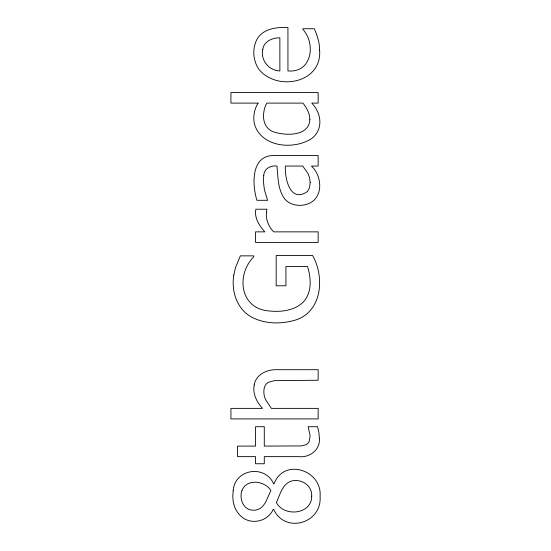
<?xml version="1.0" encoding="UTF-8"?>
<svg xmlns="http://www.w3.org/2000/svg" width="551" height="551" viewBox="0 0 551 551"><rect width="100%" height="100%" fill="white"/><g stroke="black" fill="none" stroke-linecap="round" stroke-linejoin="round"><path stroke-width="0.83" d="M258.068 103.106L230.938 103.106L230.938 92.568L318.154 92.568L318.154 103.106L311.77 103.106C317.748 109.325 321.261 118.114 319.36 126.744A20.098 20.098 0 0 1 311.542 138.645C293.518 150.244 261.029 147.289 254.39 123.844A28.438 28.438 0 0 1 258.061 103.106M266.45 212.273C265.678 219.532 268.626 226.723 273.709 231.861L318.154 231.861L318.154 242.399L255.547 242.399L255.547 231.861L264.852 231.861C259.321 225.779 254.08 217.831 255.884 209.215L266.87 209.215L266.45 212.273M233.163 490.858L232.791 496.265L233.183 501.493L234.354 506.245A23.975 23.975 0 0 0 242.399 517.43C252.482 525.186 268.144 520.977 273.255 509.324L273.592 509.324C285.287 534.429 322.39 523.085 320.062 496.265C322.418 470.382 283.896 457.247 274.04 483.874L273.709 483.874C264.79 464.094 234.561 469.08 233.163 490.858M263.757 175.252L263.337 181.245L264.432 189.826L267.593 200.302L256.89 200.302C251.979 184.041 250.836 154.053 275.335 155.575L318.154 155.575L318.154 166.058L311.487 166.058C322.328 176.12 323.754 197.961 307.981 203.891C300.212 206.783 290.508 205.502 284.826 199.111C277.697 189.668 278.09 177.25 276.96 166.058C270.851 165.19 264.204 168.441 263.757 175.252M319.614 50.141C322.245 83.353 276.788 91.611 258.901 69.309C252.716 60.307 252.007 47.572 257.648 38.143C264.294 28.335 277.084 27.033 287.946 27.55L287.946 70.934C311.818 73.145 316.15 43.928 302.857 29.341L302.857 28.728L314.345 28.728C317.211 35.533 319.663 42.661 319.614 50.141M233.796 275.08C231.234 290.666 236.579 308.443 250.857 316.68C264.273 324.133 280.686 324.36 295.178 320.145C322.307 311.838 324.821 277.05 312.61 255.519L276.175 255.519L276.175 285.783L285.928 285.783L285.928 266.505L307.506 266.505C311.418 278.772 312.259 294.751 301.342 303.78C292.278 311.06 280.004 312.1 268.84 310.936C239.885 308.608 235.856 274.99 253.749 256.807L253.749 255.857L240.353 255.857L235.477 267.683L233.796 275.08M319.387 438.362C320.468 449.692 309.717 457.909 298.986 456.634L264.287 456.634L264.287 463.756L255.547 463.756L255.547 456.634L237.55 456.634L237.55 446.096L255.547 446.096L255.547 426.701L264.287 426.701L264.287 446.096L301.397 445.931L306.218 444.636L307.933 443.39L309.159 441.558L310.144 435.786L308.126 426.701L317.596 426.701L318.912 432.728L319.387 438.362M262.806 49.363C260.244 60.08 268.943 70.714 279.874 70.934L279.874 37.805C272.593 37.778 263.791 41.187 262.806 49.363M254.19 384.997C252.475 393.696 256.732 402.12 262.496 408.374L230.938 408.374L230.938 418.912L318.154 418.912L318.154 408.374L271.409 408.374L265.94 400.219A17.969 17.969 0 0 1 264.129 388.558L264.99 385.838L266.443 383.792L268.495 382.249L274.46 380.658L318.154 380.238L318.154 369.7L277.518 369.7C267.586 369.163 255.871 374.15 254.19 384.997M311.708 496.155C311.88 514.476 284.233 517.286 276.395 502.602C279.984 494.867 282.215 484.06 291.334 481.071C301.163 478.378 312.314 485.383 311.708 496.155M309.862 119.367C309.297 136.834 284.791 135.897 272.91 131.634C261.642 127.005 261.704 112.335 266.815 103.106L302.912 103.106C306.735 107.7 309.724 113.272 309.862 119.367M310.199 182.65L309.51 187.774L307.451 191.507C290.095 203.65 284.667 178.352 285.363 166.058L302.74 166.058L308.037 173.627L309.655 177.897L310.199 182.65M241.965 490.376C238.927 498.758 243.404 510.419 253.474 510.219A11.957 11.957 0 0 0 263.199 505.742L265.637 502.264L270.906 490.493C264.762 480.692 246.924 478.316 241.965 490.376"/></g></svg>
